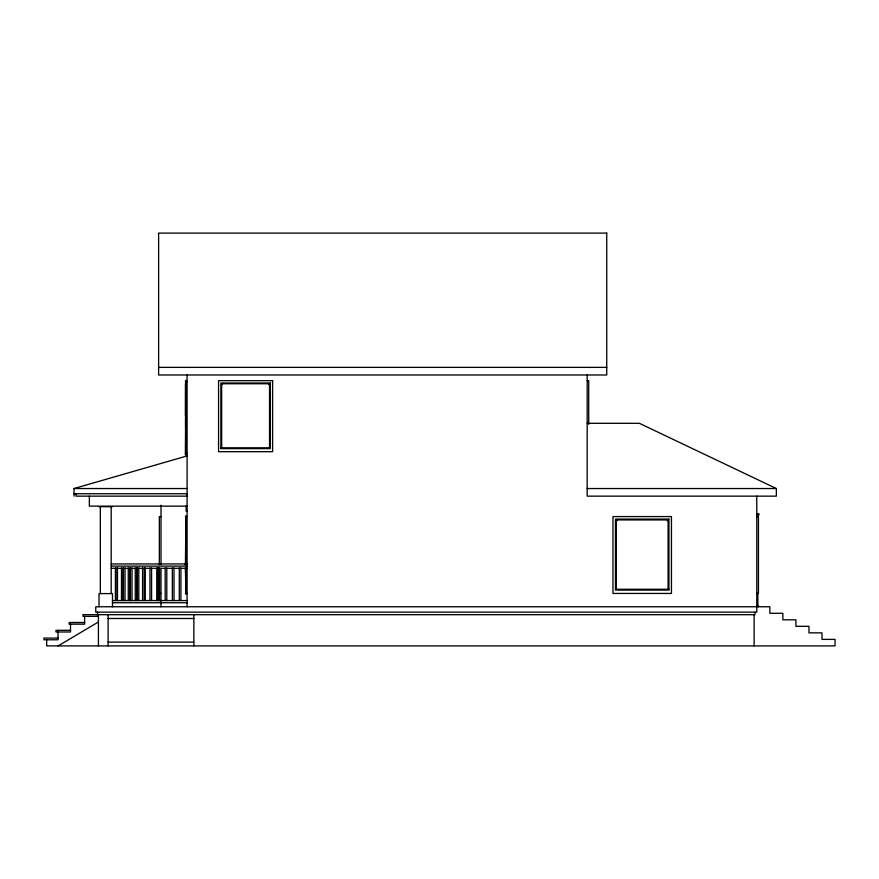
<?xml version="1.0" encoding="UTF-8"?>
<svg xmlns="http://www.w3.org/2000/svg" width="879" height="879" viewBox="0 0 879 879"><rect width="100%" height="100%" fill="white"/><g stroke="black" fill="none" stroke-linecap="round" stroke-linejoin="round"><path stroke-width="1.32" d="M185.832 551.957L185.832 520.928M185.502 565.076L185.832 558.022M185.963 385.079L186.04 387.595M185.634 387.595L185.963 385.343M185.963 420.074L186.04 422.601M268.743 384.519L269.523 383.749L221.651 383.749L221.651 447.84M667.26 520.764L668.095 519.928L616.311 519.928L616.311 589.26M58.135 645.9L98.426 621.991M74.023 496.152L74.023 488.537L187.095 455.926M158.627 367.378L606.741 367.378M186.04 380.299L185.469 454.795L185.952 452.059M185.546 380.574L185.546 454.74M587.172 380.662L588.721 380.662L588.721 424.381M185.469 380.97L186.04 380.915M185.546 381.739L187.095 381.739M185.546 384.387L185.469 415.965M186.04 386.98L185.634 413.053M186.04 412.438L185.963 414.965M186.04 413.053L185.876 415.009M185.546 419.393L185.876 450.971M186.04 421.986L185.634 448.059M587.172 423.304L639.363 423.304L776.344 488.537L776.344 496.152L587.172 496.152L587.172 374.992M186.04 447.444L185.963 449.971M220.871 447.84L270.292 447.84M186.04 448.059L185.876 450.015M185.546 452.773L187.095 452.773M74.023 488.537L187.095 488.537M587.172 488.537L776.344 488.537M74.023 493.734L187.095 493.734M187.095 496.152L76.066 496.152L76.066 493.734M187.095 506.139L89.361 506.139L89.361 496.152M99.03 506.689L112.49 506.689M187.095 511.095L186.139 511.095L186.139 505.799M756.775 513.808L758.951 513.808L758.951 514.896L756.775 514.896M161 516.588L159.33 516.588L159.33 564.615M185.425 516.588L187.095 516.588M756.775 516.588L758.445 516.588L758.445 593.446L756.775 593.446M111.193 563.944L187.095 563.944M111.193 566.12L187.095 566.12M111.193 568.295L187.095 568.295M185.502 567.636L185.908 587.04M615.476 589.26L668.93 589.26M161 593.446L159.33 593.446L159.33 568.735M185.425 593.446L187.095 593.446M112.49 600.566L187.095 600.566M112.49 602.741L187.095 602.741M756.775 605.675L758.401 605.675L758.401 606.763M108.117 618.497L193.852 618.497M84.637 622.497L69.144 622.497L69.144 624.167L84.637 624.167L84.637 616.366M70.507 630.298L55.97 630.298L55.97 631.979L70.507 631.979L70.507 624.167M58.014 638.099L43.95 638.099L43.95 639.78L58.014 639.78L58.014 631.979M108.117 642.099L193.852 642.099M616.311 519.928L617.146 520.764M221.651 383.749L222.42 384.519M185.502 587.04L185.832 589.062M757.863 514.896L757.863 517.434M757.863 593.446L757.863 605.675M756.775 496.152L756.775 612.158L95.767 612.158L95.767 606.763L769.817 606.763L769.817 613.289L782.87 613.289L782.87 619.816L795.913 619.816L795.913 626.331L808.955 626.331L808.955 632.858L822.008 632.858L822.008 639.385L835.05 639.385L835.05 645.9L46.664 645.9L46.664 639.78M755.006 612.158L755.006 614.685L82.934 614.685L82.934 616.366L97.536 616.366L97.536 612.158M754.127 614.685L754.127 645.9M668.095 519.928L668.095 589.26M269.523 383.749L269.523 447.84M193.852 614.685L193.852 645.9M187.095 374.992L187.095 606.763M185.908 565.285L185.908 515.863L185.425 565.285M185.908 567.636L185.908 594.116L185.425 568.032M180.92 567.955L180.92 600.566M179.294 567.955L179.294 600.566M173.987 567.955L173.987 600.566M172.35 567.955L172.35 600.566M166.801 567.955L166.801 600.566M165.175 567.955L165.175 600.566M161 505.249L161 564.615M161 568.35L161 606.763M159.517 567.955L159.517 600.566M158.396 567.955L158.396 600.566M157.89 567.955L157.89 600.566M156.77 567.955L156.77 600.566M151.573 567.955L151.595 600.566M149.946 567.955L149.968 600.566M145.255 567.955L145.255 600.566M144.2 567.955L144.2 600.566M142.574 567.955L142.574 600.566M138.783 567.955L138.783 600.566M137.157 567.955L137.157 600.566M136.904 567.955L136.904 600.566M135.267 567.955L135.267 600.566M132.037 567.955L132.037 600.566M130.4 567.955L130.4 600.566M129.894 567.955L129.894 600.566M128.268 567.955L128.268 600.566M125.027 567.955L125.027 600.566M123.401 567.955L123.401 600.566M123.104 567.955L123.104 600.566M121.478 567.955L121.478 600.566M117.489 567.955L117.489 600.566M117.039 567.955L117.039 600.566M115.402 567.955L115.402 600.566M112.49 606.763L112.49 593.589L99.03 593.589L99.03 606.763M111.193 506.689L111.193 593.589M108.117 614.685L108.117 645.9M100.327 506.689L100.327 593.589M98.426 614.685L98.426 645.9M606.741 233.1L158.627 233.1L158.627 374.992L606.741 374.992L606.741 233.1M272.611 380.662L218.563 380.662L218.563 451.696L272.611 451.696L272.611 380.662M270.292 382.98L220.871 382.98L220.871 448.609L270.292 448.609L270.292 382.98M671.446 516.588L612.96 516.588L612.96 593.446L671.446 593.446L671.446 516.588M668.93 519.093L615.476 519.093L615.476 590.095L668.93 590.095L668.93 519.093"/></g></svg>
